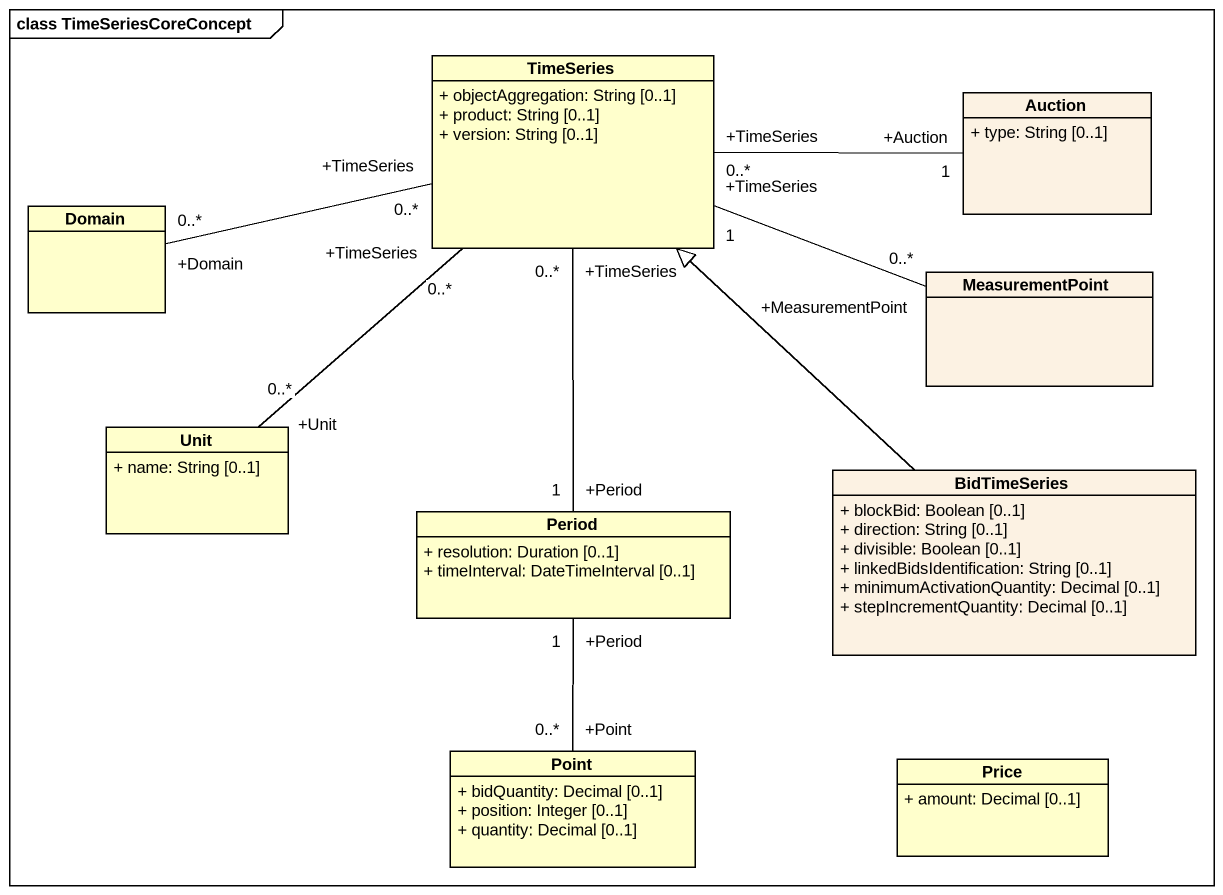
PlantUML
@startuml
mainframe class TimeSeriesCoreConcept
hide circle
hide empty members
skinparam classAttributeIconSize 0
class TimeSeries {
  + objectAggregation: String [0..1]
  + product: String [0..1]
  + version: String [0..1]
}
class Auction #FCF2E3 {
  + type: String [0..1]
}
class Domain
class MeasurementPoint #FCF2E3
class Unit {
  + name: String [0..1]
}
class BidTimeSeries #FCF2E3 {
  + blockBid: Boolean [0..1]
  + direction: String [0..1]
  + divisible: Boolean [0..1]
  + linkedBidsIdentification: String [0..1]
  + minimumActivationQuantity: Decimal [0..1]
  + stepIncrementQuantity: Decimal [0..1]
}
class Period {
  + resolution: Duration [0..1]
  + timeInterval: DateTimeInterval [0..1]
}
class Point {
  + bidQuantity: Decimal [0..1]
  + position: Integer [0..1]
  + quantity: Decimal [0..1]
}
class Price {
  + amount: Decimal [0..1]
}
TimeSeries "+TimeSeries\n0..*" -left- "+Domain\n0..*" Domain
TimeSeries "+TimeSeries\n1" -right- "+MeasurementPoint\n0..*" MeasurementPoint
TimeSeries "+TimeSeries\n0..*" -- "+Period\n1" Period
Auction "+Auction\n1" -left- "+TimeSeries\n0..*" TimeSeries
Unit "+Unit\n0..*" -up- "+TimeSeries\n0..*" TimeSeries
BidTimeSeries -up-|> TimeSeries
Point "+Point\n0..*" -up- "+Period\n1" Period
@enduml
